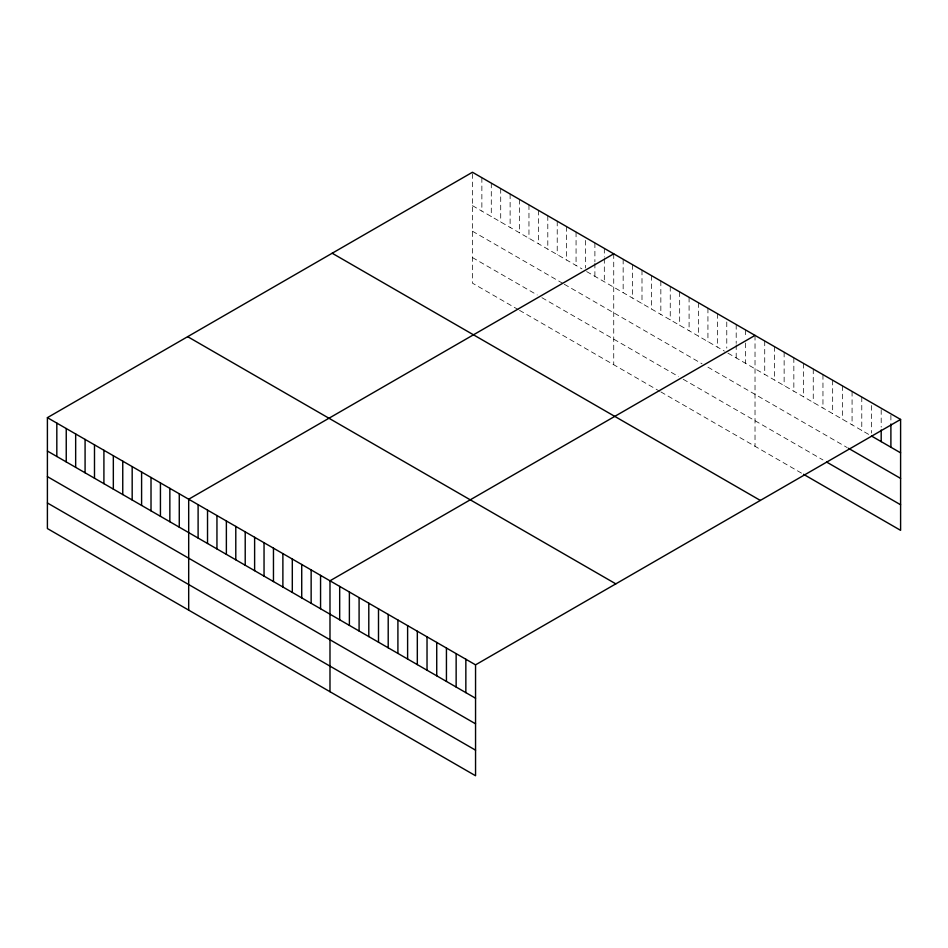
<?xml version="1.0" encoding="UTF-8"?>
<svg xmlns="http://www.w3.org/2000/svg" width="948" height="948" viewBox="0 0 948 948"><rect width="100%" height="100%" fill="white"/><g stroke="black" fill="none" stroke-linecap="round" stroke-linejoin="round"><path stroke-width="0.71" stroke-dasharray="4.74 3.56" d="M472.448 205.645L581.942 268.865M586.658 271.578L724.414 351.116M727.945 353.154L869.055 434.622M472.448 231.217L563.112 283.559M564.285 284.246L702.041 363.783M707.931 367.172L847.228 447.598M472.448 257.572L537.208 294.958M541.912 297.684L678.495 376.534M683.2 379.259L822.959 459.946M518.366 309.664L472.448 283.156L472.448 172.252M519.54 310.351L659.654 391.24M660.839 391.915L802.34 473.621M890.895 415.295L890.895 422.547M881.19 409.69L881.19 427.11M871.485 405.543L871.485 433.118M861.779 397.034L861.779 430.416M852.074 391.429L852.074 424.822M842.369 385.824L842.369 419.217M832.664 380.231L832.664 413.612M822.959 374.626L822.959 408.007M813.254 369.021L813.254 402.402M803.549 363.416L803.549 396.809M793.843 357.811L793.843 391.204M784.138 352.206L784.138 385.599M774.433 346.613L774.433 379.994M764.728 341.007L764.728 374.389M755.023 335.402L755.023 446.307M745.614 329.963L745.614 337.215M745.614 343.022L745.614 363.345M736.193 324.524L736.193 343.401M736.193 344.847L736.193 357.917M726.772 321.988L726.772 348.117M717.352 313.646L717.352 347.039M707.931 308.207L707.931 341.6M698.51 302.768L698.51 336.161M689.089 297.328L689.089 330.722M679.669 291.901L679.669 325.283M670.248 286.462L670.248 319.843M660.839 281.023L660.839 314.404M651.418 275.584L651.418 308.965M641.997 270.144L641.997 303.526M632.577 264.705L632.577 298.087M623.156 259.266L623.156 292.648M613.735 253.827L613.735 364.731M604.314 248.388L604.314 257.098M604.314 258.555L604.314 281.781M594.894 242.949L594.894 261.826M594.894 263.271L594.894 276.342M585.485 240.413L585.485 268M576.064 232.07L576.064 265.464M566.643 226.631L566.643 260.025M557.223 221.204L557.223 254.585M547.802 215.765L547.802 249.146M538.381 210.326L538.381 243.707M528.96 204.887L528.96 238.268M519.54 199.447L519.54 232.829M510.119 194.008L510.119 227.39M500.71 188.569L500.71 221.951M491.289 183.13L491.289 216.523M481.868 177.691L481.868 211.084"/><path stroke-width="1.42" d="M900.6 419.443L475.552 664.844L475.552 775.748L47.4 528.557L47.4 417.653L472.448 172.252L900.6 419.443L900.6 530.347L803.549 474.32M613.735 253.827L188.688 499.229L188.688 610.133M755.023 335.402L329.987 580.804L329.987 691.696M871.485 436.021L900.6 452.836M848.436 448.297L900.6 478.408M826.597 462.043L900.6 504.763M332.179 253.234L760.332 500.426M187.668 336.67L615.821 583.861M47.4 417.653L475.552 664.844M47.4 451.035L475.552 698.238M47.4 476.619L475.552 723.81M47.4 502.973L475.552 750.164M890.895 424.005L890.895 447.231M881.19 430.013L881.19 441.626M465.847 659.239L465.847 692.633M456.142 653.634L456.142 687.027M446.437 648.041L446.437 681.422M436.732 642.436L436.732 675.817M427.027 636.831L427.027 670.212M417.321 631.226L417.321 664.619M407.616 625.621L407.616 659.014M397.911 620.016L397.911 653.409M388.206 614.423L388.206 647.804M378.501 608.817L378.501 642.199M368.796 603.212L368.796 636.594M359.091 597.607L359.091 631.001M349.385 592.002L349.385 625.396M339.68 586.397L339.68 619.791M320.566 575.365L320.566 608.746M311.145 569.926L311.145 603.307M301.725 564.487L301.725 597.868M292.304 559.047L292.304 592.429M282.883 553.608L282.883 586.99M273.462 548.169L273.462 581.562M264.042 542.73L264.042 576.123M254.621 537.291L254.621 570.684M245.212 531.852L245.212 565.245M235.791 526.413L235.791 559.806M226.371 520.973L226.371 554.367M216.95 515.546L216.95 548.928M207.529 510.107L207.529 543.488M198.108 504.668L198.108 538.049M179.267 493.79L179.267 527.171M169.846 488.35L169.846 521.732M160.437 482.911L160.437 516.293M151.016 477.472L151.016 510.865M141.596 472.033L141.596 505.426M132.175 466.594L132.175 499.987M122.754 461.155L122.754 494.548M113.333 455.715L113.333 489.109M103.913 450.276L103.913 483.67M94.492 444.849L94.492 478.23M85.083 439.41L85.083 472.791M75.662 433.971L75.662 467.352M66.242 428.532L66.242 461.913M56.821 423.092L56.821 456.474"/></g></svg>
